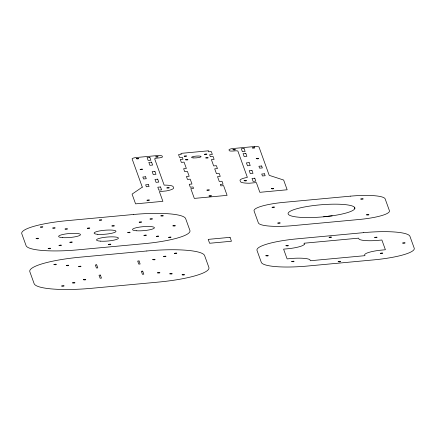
<?xml version="1.0" encoding="UTF-8"?>
<svg xmlns="http://www.w3.org/2000/svg" width="436" height="436" viewBox="0 0 436 436"><rect width="100%" height="100%" fill="white"/><g stroke="black" fill="none" stroke-linecap="round" stroke-linejoin="round"><path stroke-width="0.65" d="M354.811 208.572L354.79 207.705A33.512 6.109 -4.8 0 0 319.588 204.904A33.512 6.109 -4.8 0 0 288.109 213.814A33.512 6.109 -4.8 0 0 322.171 216.943L332.183 215.809A33.512 6.109 -4.8 0 0 354.811 208.572L354.79 207.705M332.183 215.809L323.626 216.812M304.361 244.138L304.339 244.291A19.413 3.537 -4.8 0 1 289.531 248.585L283.596 249.147L287.106 258.886L293.052 258.346A19.413 3.537 -4.8 0 1 309.892 259.692L310.35 260.744L364.954 255.67L364.649 254.602A19.413 3.537 -4.8 0 1 379.456 250.313L385.397 249.746L381.887 240.013L375.936 240.552A19.413 3.537 -4.8 0 1 359.095 239.201L358.637 238.149L304.034 243.223L304.361 244.138M36.112 238.568C38.946 239.468 39.785 237.418 36.112 238.568M40.423 227.069C43.262 227.968 44.101 225.919 40.423 227.069M52.751 228.055C55.59 228.955 56.429 226.911 52.751 228.055M48.178 248.542C51.017 249.441 51.857 247.392 48.178 248.542M59.018 245.397C61.852 246.296 62.691 244.247 59.018 245.397M65.078 229.047C67.918 229.946 68.757 227.897 65.078 229.047M53.933 264.543C56.773 265.448 57.612 263.399 53.933 264.543M69.858 242.258C72.692 243.157 73.531 241.108 69.858 242.258M66.261 265.535C69.101 266.434 69.94 264.385 66.261 265.535M61.689 286.016C64.523 286.915 65.362 284.866 61.689 286.016M87.364 228.23C90.198 229.134 91.037 227.085 87.364 228.23M72.529 282.877C75.363 283.776 76.202 281.727 72.529 282.877M78.589 266.521C81.428 267.421 82.268 265.371 78.589 266.521M99.354 220.082C102.188 220.981 103.027 218.937 99.354 220.082M83.369 279.732C86.203 280.631 87.042 278.582 83.369 279.732M111.932 225.946C114.772 226.845 115.611 224.802 111.932 225.946M136.272 158.715C139.106 159.614 139.945 157.565 136.272 158.715M108.417 244.449C111.256 245.348 112.096 243.299 108.417 244.449M140.141 169.424C142.981 170.323 143.82 168.274 140.141 169.424M127.715 232.535C130.555 233.434 131.394 231.385 127.715 232.535M155.701 156.911C158.535 157.81 159.374 155.761 155.701 156.911M139.198 222.158C142.032 223.058 142.872 221.008 139.198 222.158M147.014 200.222C149.853 201.121 150.693 199.072 147.014 200.222M143.956 235.369C146.796 236.268 147.635 234.219 143.956 235.369M150.033 219.019C152.873 219.918 153.712 217.869 150.033 219.019M166.874 187.905C169.708 188.804 170.547 186.755 166.874 187.905M160.873 215.875C163.713 216.774 164.552 214.725 160.873 215.875M184.194 156.164C187.033 157.064 187.872 155.02 184.194 156.164M156.284 236.356C159.124 237.255 159.963 235.206 156.284 236.356M185.496 159.778C188.336 160.682 189.175 158.633 185.496 159.778M152.704 259.633C155.543 260.537 156.382 258.488 152.704 259.633M168.612 237.342C171.452 238.247 172.291 236.198 168.612 237.342M172.934 225.848C175.773 226.747 176.613 224.698 172.934 225.848M157.467 272.843C160.306 273.743 161.146 271.699 157.467 272.843M163.544 256.493C166.383 257.393 167.222 255.343 163.544 256.493M204.468 154.284C207.307 155.183 208.141 153.134 204.468 154.284M205.77 157.897C208.61 158.797 209.449 156.747 205.77 157.897M174.384 253.354C177.223 254.253 178.062 252.204 174.384 253.354M169.795 273.83C172.634 274.735 173.474 272.685 169.795 273.83M206.953 190.123C209.792 191.023 210.632 188.973 206.953 190.123M209.057 195.966C211.896 196.865 212.735 194.816 209.057 195.966M182.123 274.822C184.962 275.721 185.801 273.672 182.123 274.822M232.949 149.728C235.789 150.627 236.628 148.583 232.949 149.728M252.379 147.924C255.218 148.823 256.057 146.774 252.379 147.924M244.122 180.722C246.961 181.621 247.801 179.578 244.122 180.722M256.226 158.633C259.066 159.532 259.905 157.483 256.226 158.633M271.29 188.668C274.124 189.573 274.963 187.524 271.29 188.668M272.097 207.274C274.931 208.174 275.77 206.124 272.097 207.274M265.867 255.763C268.707 256.662 269.546 254.613 265.867 255.763M277.797 223.085C280.631 223.984 281.471 221.935 277.797 223.085M285.956 245.724C288.796 246.623 289.635 244.574 285.956 245.724M291.657 261.535C294.491 262.434 295.33 260.385 291.657 261.535M329.109 237.277C331.949 238.181 332.788 236.132 329.109 237.277M338.178 261.644C341.017 262.543 341.857 260.494 338.178 261.644M360.79 199.029C363.629 199.928 364.469 197.884 360.79 199.029M366.491 214.839C369.325 215.738 370.164 213.695 366.491 214.839M374.649 237.478C377.489 238.378 378.328 236.334 374.649 237.478M380.35 253.289C383.19 254.188 384.029 252.144 380.35 253.289M402.695 243.043C405.529 243.942 406.368 241.893 402.695 243.043M142.3 187.142L132.07 194.129L135.58 203.863L162.884 201.328L159.374 191.595L166.247 190.952A14.966 2.725 -4.8 0 0 173.561 187.758L173.206 186.788A14.966 2.725 -4.8 0 0 164.143 185.115L154.682 158.868A2.965 0.54 -4.8 0 1 157.478 158.066L158.797 157.946A4.098 0.747 -4.8 0 0 162.421 156.856L162.159 156.132A6.148 1.123 -4.8 0 0 158.344 155.472L135.809 157.565A5.744 1.046 -4.8 0 0 132.124 158.917L142.3 187.142M208.223 150.834L180.918 153.374L181.267 154.344L178.537 154.6L179.588 157.521L182.319 157.265L183.022 159.211L180.291 159.467L181.343 162.388L184.074 162.132L186.357 168.46L183.627 168.716L184.679 171.637L187.409 171.381L189.164 176.248L186.434 176.504L187.485 179.425L190.216 179.169L191.971 184.036L189.24 184.292L190.292 187.208L193.023 186.957L193.551 188.417L190.821 188.668L194.325 198.402L227.096 195.361L223.586 185.622L220.856 185.878L220.327 184.417L223.058 184.166L222.006 181.245L219.275 181.496L217.52 176.629L220.251 176.378L219.199 173.457L216.469 173.708L214.714 168.841L217.444 168.59L216.392 165.669L213.662 165.925L211.378 159.598L214.109 159.342L213.057 156.42L210.326 156.677L209.623 154.731L212.354 154.475L211.302 151.554L208.572 151.81L208.223 150.834M254.646 146.518L232.11 148.616A6.148 1.123 -4.8 0 0 229.004 149.919L229.265 150.643A4.098 0.747 -4.8 0 0 233.413 151.009L234.732 150.883A2.965 0.54 -4.8 0 1 237.909 151.134L247.37 177.376A14.966 2.725 -4.8 0 0 240.056 180.569L240.405 181.545A14.966 2.725 -4.8 0 0 249.474 183.218L256.346 182.58L259.856 192.314L287.161 189.774L283.651 180.041L269.214 175.348L259.033 147.117A5.744 1.046 -4.8 0 0 254.646 146.518M149.826 157.271L147.095 157.521L148.147 160.443L150.878 160.192L149.826 157.271M244.067 148.507L241.337 148.763L242.389 151.684L245.119 151.428L244.067 148.507M151.575 162.138L148.85 162.388L149.902 165.309L152.633 165.059L151.575 162.138M245.817 153.374L243.086 153.63L244.144 156.551L246.874 156.295L245.817 153.374M154.911 171.386L152.18 171.637L153.232 174.558L155.963 174.302L154.911 171.386M249.152 162.623L246.422 162.879L247.474 165.8L250.204 165.544L249.152 162.623M145.57 176.782L142.839 177.032L143.542 178.978L146.273 178.727L145.57 176.782M261.655 165.991L258.924 166.241L259.622 168.187L262.352 167.936L261.655 165.991M157.718 179.169L154.987 179.425L156.039 182.346L158.769 182.09L157.718 179.169M251.959 170.411L249.229 170.667L250.28 173.583L253.011 173.332L251.959 170.411M148.376 184.564L145.646 184.82L146.349 186.766L149.079 186.515L148.376 184.564M264.461 173.779L261.731 174.029L262.434 175.975L265.164 175.724L264.461 173.779M160.524 186.957L157.794 187.213L158.846 190.134L161.576 189.878L160.524 186.957M254.766 178.199L252.035 178.455L253.087 181.371L255.818 181.12L254.766 178.199M133.672 214.474L67.008 220.671A48.581 8.851 -4.8 0 0 21.8 233.772L26.084 245.653A49.11 8.949 -4.8 0 0 78.066 249.823L144.196 243.675A49.11 8.949 -4.8 0 0 189.9 230.426L185.654 218.638A49.11 8.949 -4.8 0 0 133.672 214.474M350.62 196.14L283.961 202.337A32.106 5.853 -4.8 0 0 254.079 210.997L258.363 222.878A32.64 5.946 -4.8 0 0 292.91 225.646L359.046 219.499A32.64 5.946 -4.8 0 0 389.419 210.697L385.168 198.909A32.64 5.946 -4.8 0 0 350.62 196.14M230.045 237.342L208.206 239.375L209.607 243.266L231.451 241.239L230.045 237.342M146.828 250.978L80.169 257.175A54.069 9.854 -4.8 0 0 29.85 271.759L34.133 283.64A54.598 9.952 -4.8 0 0 91.925 288.272L158.055 282.125A54.598 9.952 -4.8 0 0 208.871 267.399L204.62 255.61A54.598 9.952 -4.8 0 0 146.828 250.978M363.782 232.639L297.118 238.835A43.088 7.853 -4.8 0 0 257.022 250.46L261.306 262.341A43.622 7.952 -4.8 0 0 307.473 266.042L373.603 259.894A43.622 7.952 -4.8 0 0 414.2 248.133L409.949 236.339A43.622 7.952 -4.8 0 0 363.782 232.639M96.699 264.854L95.337 264.979L96.432 268.02L97.795 267.895L96.699 264.854M139.035 260.957L137.672 261.082L138.768 264.129L140.13 263.998L139.035 260.957M100.384 275.072L99.021 275.198L100.117 278.239L101.479 278.114L100.384 275.072M142.703 271.138L141.34 271.263L142.436 274.304L143.804 274.179L142.703 271.138M97.817 234.317A10.982 2 -4.8 0 0 115.78 231.75A10.982 2 -4.8 0 0 101.55 230.606A10.982 2 -4.8 0 0 97.817 234.317M100.253 241.135A10.982 2 -4.8 0 0 118.216 238.563A10.982 2 -4.8 0 0 103.986 237.418A10.982 2 -4.8 0 0 100.253 241.135M62.326 237.615A10.982 2 -4.8 0 0 80.284 235.048A10.982 2 -4.8 0 0 66.059 233.903A10.982 2 -4.8 0 0 62.326 237.615M136.223 230.748A10.982 2 -4.8 0 0 154.186 228.181A10.982 2 -4.8 0 0 139.956 227.036A10.982 2 -4.8 0 0 136.223 230.748M193.164 157.887A4.801 0.877 -4.8 0 0 201.018 156.764A4.801 0.877 -4.8 0 0 194.788 156.262A4.801 0.877 -4.8 0 0 193.164 157.887"/></g></svg>
